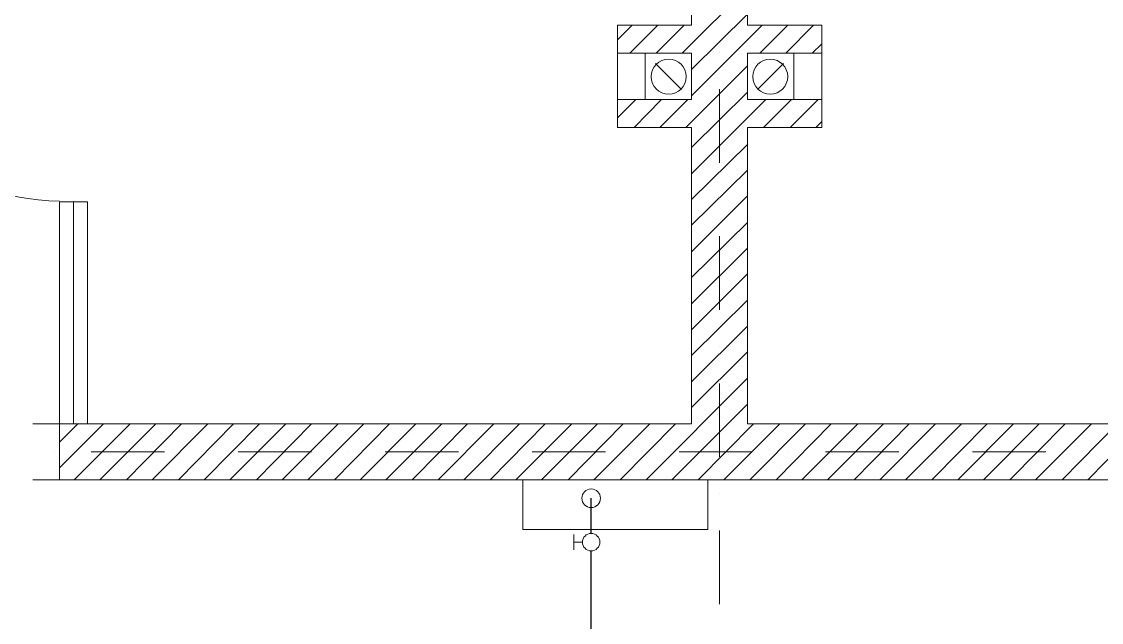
# Model space of a CAD drawing. Header units: millimetres. Extents: x 440 to 72591, y -28954 to 25941.
# Drawn here: x 16777 to 21441, y 14269 to 16863 of the extents above; entities that cross this region are included whole.
import ezdxf

# ---------------------------------------------------------------- set-up
doc = ezdxf.new("R2010")
doc.units = ezdxf.units.MM
for name, color, linetype in [('podkład', 7, 'Continuous'), ('rury', 2, 'Continuous'), ('zawory', 7, 'Continuous')]:
    doc.layers.add(name, color=color, linetype=linetype)

# ---------------------------------------------------------------- blocks, each defined once
blk = doc.blocks.new('kurek odcinający')
at = {"layer": 'rury', "lineweight": 9}
for p, q in [((-33.75, 75), (33.75, 75)), ((0, 37.5), (0, 75))]:
    blk.add_line(p, q, dxfattribs=at)
blk.add_circle((0, 0), 37.5, dxfattribs=at)

msp = doc.modelspace()

# ---------------------------------------------------------------- linework, layer by layer
at = {"layer": 'podkład', "color": 1, "lineweight": 5, "transparency": 33554572}
for points in [[(22029.8, 15126.7), (19912, 15126.7), (19912, 16406.3), (20232.7, 16406.3), (20232.7, 16847.6), (19912, 16847.6), (19912, 20886.3), (22141, 20886.3), (22141, 21127.6), (16340, 21127.6), (16340, 20886.3), (19670.7, 20886.3), (19670.7, 16847.6), (19350, 16847.6), (19350, 16406.3), (19670.7, 16406.3), (19670.7, 15126.7), (16940.1, 15126.7)], [(21912.3, 15126.7), (21912.3, 16085.6), (22029.8, 16085.6), (22029.8, 14885.4), (16940.1, 14885.4), (16940.1, 16085.6), (17060.8, 16085.6), (17060.8, 15126.7)]]:
    msp.add_lwpolyline(points, dxfattribs=at)
at = {"layer": 'podkład', "color": 7, "lineweight": 5, "transparency": 33554572}
msp.add_lwpolyline([(16940.1, 16987.3), (16041.6, 16987.3, 0.413427), (16940.1, 16088.8)], format="xyb", dxfattribs=at)
at = {"layer": 'podkład', "color": 8, "lineweight": 5, "true_color": 0x808080, "transparency": 33554572}
for points in [[(19629.5, 16727), (19912, 17009.5)], [(19670.7, 16657.1), (19912, 16895.2)], [(19350, 16784.1), (19413.5, 16847.6)], [(19404, 16727), (19524.7, 16847.6)], [(19518.3, 16727), (19639, 16847.6)], [(19670.7, 16542.8), (19975.5, 16847.6)], [(19966, 16727), (20086.7, 16847.6)], [(20077.1, 16727), (20197.8, 16847.6)], [(20191.4, 16727), (20232.7, 16768.2)], [(19470.7, 16727), (19350, 16727)], [(20112.1, 16727), (20232.7, 16727)], [(19645.3, 16406.3), (19912, 16673)], [(19670.7, 16320.5), (19912, 16558.7)], [(19350, 16447.6), (19429.4, 16526.9)], [(19470.7, 16526.9), (19350, 16526.9)], [(19423.1, 16406.3), (19540.5, 16526.9)], [(19534.2, 16406.3), (19654.9, 16526.9)], [(19670.7, 16206.2), (19991.4, 16526.9)], [(19981.9, 16406.3), (20102.5, 16526.9)], [(20096.2, 16406.3), (20216.8, 16526.9)], [(20112.1, 16526.9), (20232.7, 16526.9)], [(20207.3, 16406.3), (20232.7, 16431.7)], [(19670.7, 16095.1), (19912, 16333.2)], [(19670.7, 15984), (19912, 16222.1)], [(19670.7, 15869.7), (19912, 16111)], [(17000.5, 15126.7), (17000.5, 16085.6)], [(19670.7, 15758.6), (19912, 15996.7)], [(19670.7, 15644.2), (19912, 15885.6)], [(19670.7, 15533.1), (19912, 15774.4)], [(19670.7, 15422), (19912, 15660.1)], [(19670.7, 15307.7), (19912, 15549)], [(19670.7, 15196.6), (19912, 15437.9)], [(19473.9, 14885.4), (19912, 15323.6)], [(19585, 14885.4), (19912, 15212.4)], [(16940.1, 15047.3), (17019.5, 15126.7)], [(16940.1, 14936.2), (17130.6, 15126.7)], [(17003.6, 14885.4), (17244.9, 15126.7)], [(17114.8, 14885.4), (17356.1, 15126.7)], [(17229.1, 14885.4), (17467.2, 15126.7)], [(17340.2, 14885.4), (17581.5, 15126.7)], [(17454.5, 14885.4), (17692.6, 15126.7)], [(17565.6, 14885.4), (17803.8, 15126.7)], [(17676.8, 14885.4), (17918.1, 15126.7)], [(17791.1, 14885.4), (18029.2, 15126.7)], [(17902.2, 14885.4), (18143.5, 15126.7)], [(18013.3, 14885.4), (18254.6, 15126.7)], [(18127.6, 14885.4), (18365.8, 15126.7)], [(18238.8, 14885.4), (18480.1, 15126.7)], [(18349.9, 14885.4), (18591.2, 15126.7)], [(18464.2, 14885.4), (18702.3, 15126.7)], [(18575.3, 14885.4), (18816.6, 15126.7)], [(18686.4, 14885.4), (18927.8, 15126.7)], [(18800.8, 14885.4), (19038.9, 15126.7)], [(18911.9, 14885.4), (19153.2, 15126.7)], [(19023, 14885.4), (19264.3, 15126.7)], [(19137.3, 14885.4), (19375.4, 15126.7)], [(19248.4, 14885.4), (19489.7, 15126.7)], [(19362.7, 14885.4), (19600.9, 15126.7)], [(19699.3, 14885.4), (19937.4, 15126.7)], [(19810.4, 14885.4), (20051.7, 15126.7)], [(19921.6, 14885.4), (20162.9, 15126.7)], [(20035.9, 14885.4), (20274, 15126.7)], [(20147, 14885.4), (20388.3, 15126.7)], [(20258.1, 14885.4), (20499.4, 15126.7)], [(20372.4, 14885.4), (20610.6, 15126.7)], [(20483.6, 14885.4), (20724.9, 15126.7)], [(20594.7, 14885.4), (20836, 15126.7)], [(20709, 14885.4), (20947.1, 15126.7)], [(20820.1, 14885.4), (21061.4, 15126.7)], [(20931.2, 14885.4), (21172.6, 15126.7)], [(21045.5, 14885.4), (21283.7, 15126.7)], [(21156.7, 14885.4), (21398, 15126.7)], [(21271, 14885.4), (21509.1, 15126.7)], [(21382.1, 14885.4), (21620.2, 15126.7)]]:
    msp.add_lwpolyline(points, dxfattribs=at)
at = {"layer": 'podkład', "color": 1, "lineweight": 5, "transparency": 33554572}
for points in [[(19670.7, 16526.9), (19670.7, 16727), (19470.7, 16727), (19470.7, 16526.9)], [(19912, 16526.9), (19912, 16727), (20112.1, 16727), (20112.1, 16526.9)]]:
    msp.add_lwpolyline(points, close=True, dxfattribs=at)
at = {"layer": 'podkład', "color": 7, "lineweight": 5, "transparency": 33554572}
for points in [[(19670.7, 16526.9), (19670.7, 16727), (19470.7, 16727), (19470.7, 16526.9)], [(19912, 16526.9), (19912, 16727), (20112.1, 16727), (20112.1, 16526.9)], [(19515.1, 16682.5), (19626.3, 16571.4)], [(20067.6, 16682.5), (19956.5, 16571.4)]]:
    msp.add_lwpolyline(points, dxfattribs=at)
at = {"layer": 'podkład', "color": 6, "lineweight": 5, "transparency": 33554572}
for points in [[(19791.4, 16730.1), (19791.4, 16730.1)], [(19791.4, 16253.9), (19791.4, 16571.4)], [(19791.4, 16095.1), (19791.4, 16095.1)], [(19791.4, 15618.8), (19791.4, 15936.4)], [(19791.4, 15460.1), (19791.4, 15460.1)], [(19791.4, 14983.8), (19791.4, 15301.3)], [(16917.9, 15006.1), (16917.9, 15006.1)], [(17076.7, 15006.1), (17394.2, 15006.1)], [(17552.9, 15006.1), (17552.9, 15006.1)], [(17711.7, 15006.1), (18029.2, 15006.1)], [(18188, 15006.1), (18188, 15006.1)], [(18346.7, 15006.1), (18664.2, 15006.1)], [(18823, 15006.1), (18823, 15006.1)], [(18981.7, 15006.1), (19299.2, 15006.1)], [(19458, 15006.1), (19458, 15006.1)], [(19616.8, 15006.1), (19931.1, 15006.1)], [(20089.8, 15006.1), (20089.8, 15006.1)], [(20248.6, 15006.1), (20566.1, 15006.1)], [(20724.9, 15006.1), (20724.9, 15006.1)], [(20883.6, 15006.1), (21201.1, 15006.1)], [(21359.9, 15006.1), (21359.9, 15006.1)], [(19791.4, 14825.1), (19791.4, 14825.1)], [(19791.4, 14348.8), (19791.4, 14666.3)]]:
    msp.add_lwpolyline(points, dxfattribs=at)
at = {"layer": 'podkład', "color": 4, "lineweight": 5, "transparency": 33554572}
for points in [[(16940.1, 15126.7), (16825.8, 15126.7)], [(16825.8, 14885.4), (16940.1, 14885.4)]]:
    msp.add_lwpolyline(points, dxfattribs=at)
at = {"layer": 'podkład', "lineweight": 5, "transparency": 33554572}
msp.add_lwpolyline([(18941.4, 14885.4), (18941.4, 14670.5), (19741.4, 14670.5), (19741.4, 14885.4)], dxfattribs=at)
at = {"layer": 'podkład', "color": 7, "lineweight": 5, "transparency": 33554572}
for centre in [(19572, 16625.9), (20010.2, 16625.9)]:
    msp.add_circle(centre, 75.6, dxfattribs=at)
at = {"layer": 'rury', "lineweight": 30}
for points in [[(19236.9, 14653.3), (19236.9, 14805.4)], [(11887.6, 13373.9), (19236.9, 13373.9), (19236.9, 14578.3)]]:
    msp.add_lwpolyline(points, dxfattribs=at)
at = {"layer": 'rury', "lineweight": 20}
msp.add_circle((19236.9, 14805.4), 40, dxfattribs=at)

# ---------------------------------------------------------------- block references
at = {"layer": 'zawory', "lineweight": 20, "rotation": 90}
msp.add_blockref('kurek odcinający', (19236.9, 14615.8), dxfattribs=at)

doc.saveas('drawing.dxf')
